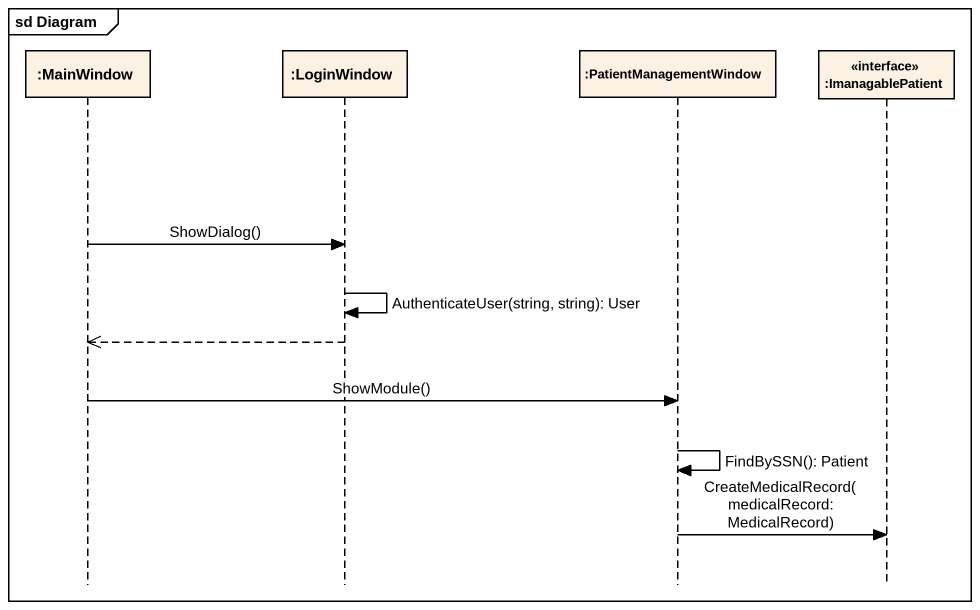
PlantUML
@startuml
mainframe sd Diagram
hide footbox
participant ":MainWindow" as MainWindow
participant ":LoginWindow" as LoginWindow
participant ":PatientManagementWindow" as PatientManagementWindow
participant "<<interface>> :ImanagablePatient" as interface_ImanagablePatient

MainWindow -> LoginWindow : ShowDialog()
LoginWindow -> LoginWindow : AuthenticateUser(string, string): User
LoginWindow -->> MainWindow
MainWindow -> PatientManagementWindow : ShowModule()
PatientManagementWindow -> PatientManagementWindow : FindBySSN(): Patient
PatientManagementWindow -> interface_ImanagablePatient : CreateMedicalRecord(medicalRecord: MedicalRecord)
@enduml
